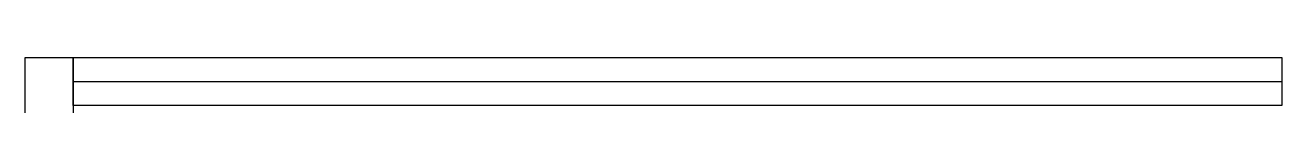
# Model space of a CAD drawing. Extents: x -23.2 to 18.8, y -18.4 to 11.3.
# Drawn here: x 1.6368 to 1.8983, y -3.5371 to -3.5271 of the extents above; entities that cross this region are included whole.
import ezdxf

# ---------------------------------------------------------------- set-up
doc = ezdxf.new("R2010")
doc.units = 0
doc.linetypes.add('DASHED', pattern=[0.75, 0.5, -0.25])
doc.layers.add('EJE_MUROS', color=8, linetype='CONTINUOUS')
doc.layers.add('MUROS', color=7, linetype='CONTINUOUS')

msp = doc.modelspace()

# ---------------------------------------------------------------- linework, layer by layer
at = {"layer": 'EJE_MUROS', "linetype": 'DASHED'}
for p, q in [((1.64184, -4.10923), (1.64184, -3.52708)), ((1.64684, -3.53208), (1.89834, -3.53208))]:
    msp.add_line(p, q, dxfattribs=at)
at = {"layer": 'MUROS'}
for p, q in [((1.63684, -4.10923), (1.63684, -3.52708)), ((1.63684, -3.52708), (1.64684, -3.52708)), ((1.64684, -3.52708), (1.64684, -4.10923)), ((1.64684, -3.52708), (1.89834, -3.52708)), ((1.64684, -3.53708), (1.64684, -3.52708)), ((1.89834, -3.52708), (1.89834, -3.53708)), ((1.89834, -3.53708), (1.64684, -3.53708))]:
    msp.add_line(p, q, dxfattribs=at)

doc.saveas('drawing.dxf')
